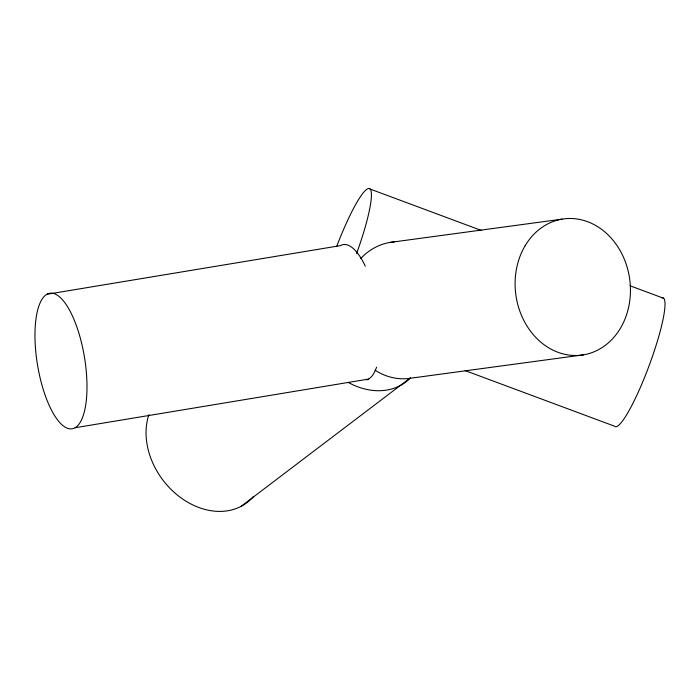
<?xml version="1.0" encoding="UTF-8"?>
<svg xmlns="http://www.w3.org/2000/svg" width="700" height="700" viewBox="0 0 700 700"><rect width="100%" height="100%" fill="white"/><g stroke="black" fill="none" stroke-linecap="round" stroke-linejoin="round"><path stroke-width="1.05" d="M241.098 506.354L410.296 377.904M46.847 294.297L340.261 245.656A68.688 23.791 80.6 0 1 365.304 266.158M75.127 427.735L368.533 379.085M389.848 242.454L562.048 219.153M583.503 354.839L411.303 378.131A68.688 57.453 82.3 0 1 375.043 370.204M370.151 189.07L481.653 230.562M629.983 285.757L663.74 298.322M465.141 370.598L614.495 426.169A68.688 10.57 -69.6 0 0 649.329 365.102A68.688 10.57 -69.6 0 0 661.964 297.824M336.683 246.487A68.688 10.57 -69.6 0 1 369.46 188.606A68.688 10.57 -69.6 0 1 356.58 253.54M376.565 367.194A68.688 23.791 80.6 0 1 366.581 379.916M360.727 258.571A68.688 57.453 82.3 0 1 394.1 241.929M253.531 496.44A68.688 53.375 52.8 0 1 178.553 496.02A68.688 53.375 52.8 0 1 148.899 414.584M410.419 378.017A68.688 53.375 52.8 0 1 348.381 382.506M35.542 322.683A68.688 23.791 80.6 0 0 68.985 428.697A68.688 23.791 80.6 0 0 78.426 331.669A68.688 23.791 80.6 0 0 35.542 322.683M525.122 245.752A68.688 57.453 82.3 0 0 568.47 354.988A68.688 57.453 82.3 0 0 624.741 260.243A68.688 57.453 82.3 0 0 525.122 245.752"/></g></svg>
